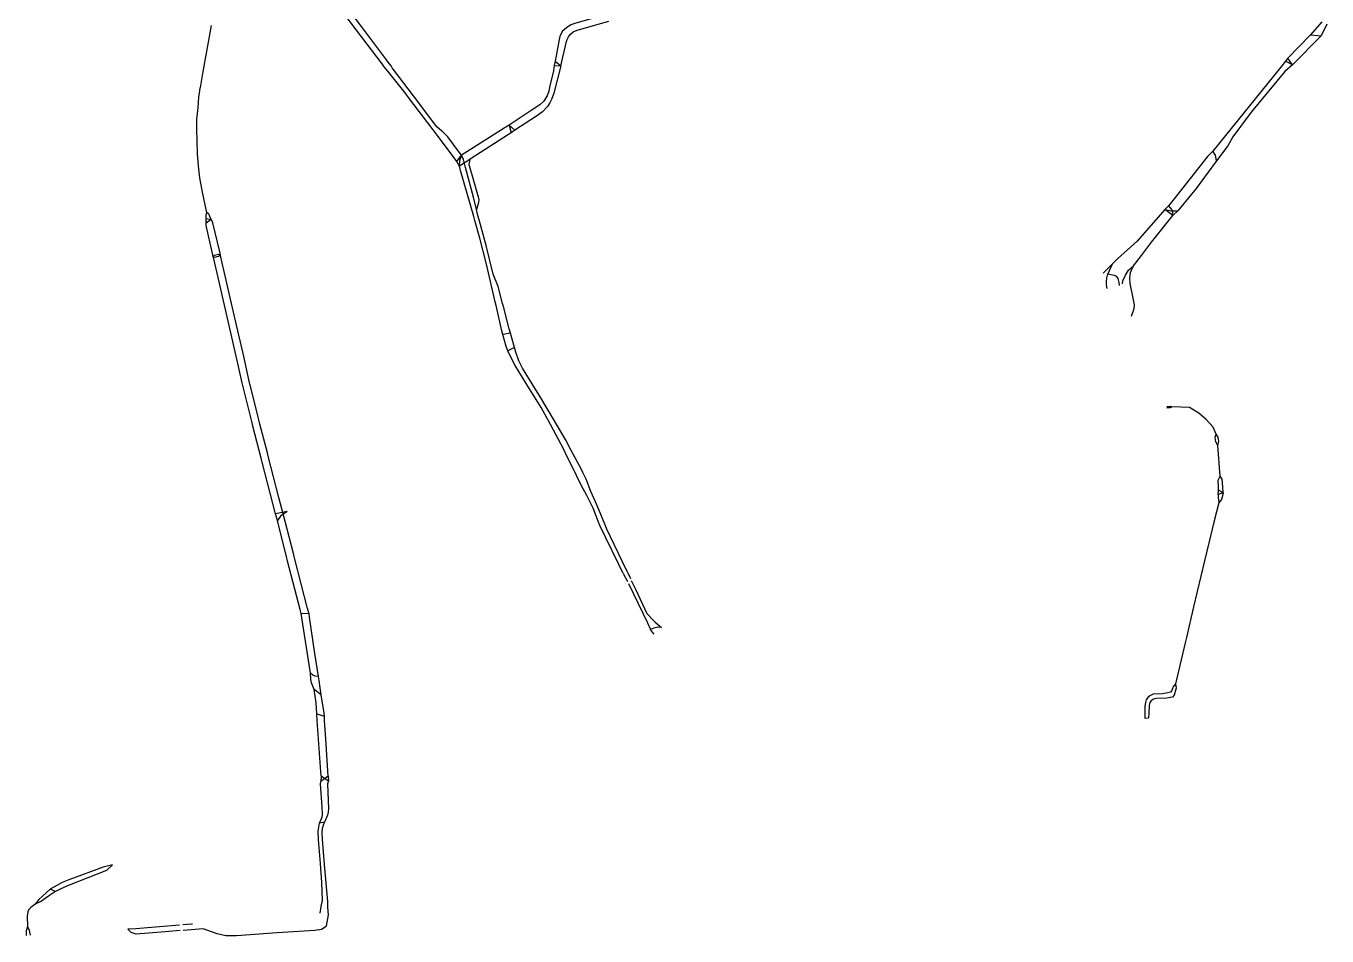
# Model space of a CAD drawing. Header units: inches. Extents: x 25490716 to 25512768, y 6672380 to 6685864.
# Drawn here: x 25494876 to 25498145, y 6672380 to 6674666 of the extents above; entities that cross this region are included whole.
import ezdxf

# ---------------------------------------------------------------- set-up
doc = ezdxf.new("R2010")
doc.units = ezdxf.units.IN
doc.header["$MEASUREMENT"] = 0

msp = doc.modelspace()

# ---------------------------------------------------------------- linework, layer by layer
for points in [[(25495705.9, 6674655.6), (25495666.4, 6674707.7)], [(25495718.6, 6674664.6), (25495679.5, 6674716.9)], [(25496334, 6674694.7), (25496257, 6674673.1), (25496244.4, 6674668.6), (25496233.7, 6674661.7), (25496223.3, 6674652.2)], [(25496234.1, 6674627.2), (25496235.3, 6674632.2), (25496238.7, 6674638.7), (25496243.6, 6674645.1), (25496250.6, 6674651.4), (25496260.6, 6674655.5), (25496340.3, 6674678.1)], [(25498131.7, 6674676.6), (25498103.6, 6674643.7)], [(25495341.2, 6674667.3), (25495319.2, 6674546.8), (25495314.4, 6674516.8)], [(25495776, 6674563.3), (25495770.2, 6674571), (25495705.9, 6674655.6)], [(25495788.2, 6674571.7), (25495781.3, 6674580.8), (25495718.6, 6674664.6)], [(25496223.3, 6674652.2), (25496217.1, 6674639.4), (25496215.6, 6674631.7)], [(25498103.6, 6674643.7), (25498046.8, 6674585.4)], [(25498130.5, 6674641.3), (25498058.5, 6674568.4)], [(25498103.6, 6674643.7), (25498130.5, 6674641.3)], [(25498144.8, 6674670.3), (25498130.5, 6674641.3)], [(25496215.6, 6674631.7), (25496207.9, 6674591.2)], [(25496224.4, 6674587.7), (25496234.1, 6674627.2)], [(25496205.2, 6674577.5), (25496202.8, 6674566.5)], [(25496207.9, 6674591.2), (25496205.2, 6674577.5)], [(25496205.2, 6674577.5), (25496219.2, 6674566.1)], [(25496219.2, 6674566.1), (25496224.4, 6674587.7)], [(25498040.2, 6674577.6), (25498031, 6674565.9), (25498027.7, 6674561.8)], [(25498046.8, 6674585.4), (25498040.2, 6674577.6)], [(25498058.5, 6674568.4), (25498040.2, 6674577.6)], [(25498058.5, 6674568.4), (25498046.8, 6674585.4)], [(25495784.6, 6674552.7), (25495776, 6674563.3)], [(25495828.6, 6674497.9), (25495784.6, 6674552.7)], [(25495792.8, 6674565.6), (25495788.2, 6674571.7)], [(25495796.1, 6674561.1), (25495792.8, 6674565.6)], [(25495964.2, 6674349), (25495935.3, 6674387.6), (25495922.2, 6674400.8), (25495920.8, 6674402.2), (25495908.2, 6674412.3), (25495849.1, 6674490.8), (25495796.1, 6674561.1)], [(25496202.8, 6674566.5), (25496201.4, 6674553.7), (25496192.1, 6674515.5), (25496189.1, 6674502.2), (25496185.1, 6674490.7), (25496175.7, 6674476.3), (25496166.4, 6674467.7), (25496144.9, 6674453.8), (25496089.4, 6674417.1)], [(25496219.2, 6674566.1), (25496201.8, 6674496.9), (25496196.3, 6674481), (25496192.3, 6674473.2), (25496185.9, 6674463.8), (25496173.8, 6674450.2), (25496158.5, 6674439.1), (25496104.3, 6674404.1)], [(25496202.8, 6674566.5), (25496219.2, 6674566.1)], [(25498027.7, 6674561.8), (25497857.6, 6674351.9)], [(25498038.9, 6674552), (25497954.4, 6674449.2), (25497908, 6674387.3), (25497895.5, 6674365.1), (25497867.4, 6674327.5)], [(25498058.5, 6674568.4), (25498038.9, 6674552)], [(25495312.4, 6674503.5), (25495313.4, 6674510.5)], [(25495314.4, 6674516.8), (25495313.4, 6674510.5)], [(25495329.8, 6674197.6), (25495326.1, 6674217), (25495319, 6674248.6), (25495312.7, 6674284.4), (25495308.7, 6674314.8), (25495306.6, 6674345.9), (25495305.3, 6674375.6), (25495304.8, 6674407.4), (25495305.1, 6674431.6), (25495307.8, 6674460.2), (25495310, 6674487), (25495312.4, 6674503.5)], [(25495949.2, 6674337.9), (25495909.6, 6674390.5), (25495839.5, 6674483.3), (25495828.6, 6674497.9)], [(25496089.4, 6674417.1), (25496076.9, 6674409.2)], [(25496089.4, 6674417.1), (25496104.3, 6674404.1)], [(25496089.4, 6674417.1), (25496095, 6674398)], [(25496076.9, 6674409.2), (25495983.4, 6674350.1)], [(25496088.2, 6674393.5), (25495994.2, 6674332.8), (25495991, 6674330.9)], [(25496095, 6674398), (25496088.2, 6674393.5)], [(25496104.3, 6674404.1), (25496095, 6674398)], [(25495969.8, 6674341.7), (25495964.2, 6674349)], [(25495983.4, 6674350.1), (25495969.8, 6674341.7)], [(25497857.6, 6674351.9), (25497844.5, 6674338.2), (25497757.3, 6674227.8)], [(25497867.4, 6674327.5), (25497864.3, 6674341.6), (25497857.6, 6674351.9)], [(25495958.4, 6674325.8), (25495949.2, 6674337.9)], [(25495958.4, 6674325.8), (25495969.8, 6674341.7)], [(25495964.5, 6674313.6), (25495958.4, 6674325.8)], [(25495964.5, 6674313.6), (25495965.7, 6674327), (25495969.8, 6674341.7)], [(25495991, 6674330.9), (25495964.5, 6674313.6)], [(25495967.6, 6674303), (25495964.5, 6674313.6)], [(25495980.2, 6674310.4), (25495974.7, 6674330.7), (25495969.8, 6674341.7)], [(25495991, 6674330.9), (25495988.5, 6674318.4), (25495989.2, 6674315.7)], [(25495989.2, 6674315.7), (25495999.7, 6674277.9), (25496012, 6674236.7), (25496013.4, 6674229.4), (25496012.7, 6674222.9), (25496007.3, 6674205.2)], [(25497867.4, 6674327.5), (25497815.9, 6674258.1), (25497777.6, 6674211.2)], [(25496000.7, 6674187.1), (25495967.6, 6674303)], [(25496007.3, 6674205.2), (25496000.5, 6674235.9), (25495980.2, 6674310.4)], [(25497757.3, 6674227.8), (25497746.3, 6674213.9)], [(25495328.1, 6674187.6), (25495328.1, 6674189.6), (25495329.8, 6674197.6)], [(25495328.2, 6674182.7), (25495328.1, 6674187.6)], [(25495328.2, 6674182.7), (25495340.5, 6674180.2)], [(25495328.2, 6674170.7), (25495328.3, 6674175.9), (25495328.2, 6674182.7)], [(25495336.6, 6674189.7), (25495335, 6674193.3), (25495329.8, 6674197.6)], [(25495340.5, 6674180.2), (25495337.6, 6674187.4), (25495336.6, 6674189.7)], [(25496003.5, 6674177.4), (25496000.7, 6674187.1)], [(25496011.3, 6674190.2), (25496007.3, 6674205.2)], [(25496073.2, 6673968.9), (25496061.7, 6674011.2), (25496049.5, 6674042.8), (25496031.6, 6674114.5), (25496014.2, 6674179.3), (25496011.3, 6674190.2)], [(25497737.7, 6674204.6), (25497668, 6674125.5), (25497618, 6674081.2), (25497605.2, 6674067.7), (25497594, 6674043.7)], [(25497658.5, 6674063.8), (25497679, 6674089.2), (25497704.1, 6674122.7), (25497757.8, 6674189.9)], [(25497746.3, 6674213.9), (25497737.7, 6674204.6)], [(25497757.8, 6674189.9), (25497737.7, 6674204.6)], [(25497737.7, 6674204.6), (25497750.1, 6674202.3), (25497759.5, 6674201.3), (25497769.8, 6674201.7)], [(25497746.4, 6674214), (25497754.2, 6674205.3), (25497756.8, 6674198.4), (25497757.8, 6674189.9)], [(25497769.8, 6674201.7), (25497757.8, 6674189.9)], [(25497777.6, 6674211.2), (25497769.8, 6674201.7)], [(25495340.5, 6674180.2), (25495328.2, 6674170.7)], [(25495328.3, 6674167.6), (25495328.2, 6674170.7)], [(25495344.6, 6674094.4), (25495328.5, 6674164.5), (25495328.3, 6674167.6)], [(25495344.7, 6674171.6), (25495344.1, 6674174.3), (25495340.5, 6674180.2)], [(25495362.3, 6674098.5), (25495344.7, 6674171.6)], [(25496054.6, 6673972.7), (25496032.7, 6674067.3), (25496016, 6674133.2), (25496003.5, 6674177.4)], [(25495347.5, 6674081.2), (25495346.3, 6674086.9), (25495344.6, 6674094.4)], [(25495346.3, 6674086.9), (25495349.4, 6674090.6), (25495359.1, 6674092.4), (25495364.2, 6674090.8)], [(25495346.3, 6674086.9), (25495350, 6674085.3), (25495359.4, 6674087.5), (25495364.2, 6674090.8)], [(25495365.5, 6674085.5), (25495364.2, 6674090.8), (25495362.3, 6674098.5)], [(25495438.3, 6673766.4), (25495436.7, 6673773.7), (25495421.8, 6673840.1), (25495410.5, 6673889), (25495389.5, 6673979.5), (25495376.2, 6674038), (25495365.5, 6674085.5)], [(25495420.3, 6673762.5), (25495418.7, 6673769.4), (25495403.9, 6673836.2), (25495392.5, 6673884.7), (25495371.5, 6673975.6), (25495358.2, 6674034.1), (25495347.5, 6674081.2)], [(25497605.2, 6674067.7), (25497582.2, 6674045.1)], [(25497630.7, 6674018.2), (25497632.2, 6674025.7), (25497638.6, 6674039.7), (25497646.4, 6674052.4), (25497658.5, 6674063.8)], [(25497653.8, 6673937.2), (25497660.3, 6673956), (25497660.9, 6673965.7), (25497658.6, 6673978.4), (25497650, 6674019.5), (25497649.1, 6674032.9), (25497651.4, 6674046.5), (25497658.5, 6674063.8)], [(25497590.9, 6674023.6), (25497592, 6674033.1), (25497594, 6674043.7)], [(25497592.4, 6674006.5), (25497591, 6674016.1), (25497590.9, 6674023.6)], [(25497594, 6674043.7), (25497610.4, 6674040.1), (25497614.8, 6674037.4), (25497619, 6674031.7), (25497622, 6674021.3), (25497623, 6674013.9)], [(25496056.7, 6673964.2), (25496054.6, 6673972.7)], [(25496071.7, 6673900.5), (25496056.7, 6673964.2)], [(25496089.8, 6673905.2), (25496075.3, 6673961.1), (25496073.2, 6673968.9)], [(25496074.1, 6673890.7), (25496071.7, 6673900.5)], [(25496092.7, 6673894.5), (25496074.1, 6673890.7)], [(25496086.6, 6673850.2), (25496082.3, 6673861.1), (25496074.1, 6673890.7)], [(25496092.7, 6673894.5), (25496089.8, 6673905.2)], [(25496102.9, 6673858.3), (25496092.7, 6673894.5)], [(25496102.9, 6673858.3), (25496086.6, 6673850.2)], [(25496106.5, 6673846.3), (25496102.9, 6673858.3)], [(25496090.1, 6673842.1), (25496086.6, 6673850.2)], [(25496161.9, 6673721.3), (25496132.1, 6673768), (25496104.7, 6673813.3), (25496090.1, 6673842.1)], [(25496171.8, 6673727.3), (25496123, 6673806.1), (25496114.2, 6673824.9), (25496106.5, 6673846.3)], [(25495441.2, 6673679), (25495422.7, 6673753.1), (25495420.3, 6673762.5)], [(25495440.4, 6673757.6), (25495438.3, 6673766.4)], [(25495458.8, 6673683.6), (25495440.4, 6673757.6)], [(25496180.3, 6673713.4), (25496171.8, 6673727.3)], [(25496166.1, 6673714.7), (25496161.9, 6673721.3)], [(25496170.2, 6673707.2), (25496166.1, 6673714.7)], [(25496230.5, 6673594.3), (25496226, 6673603.4), (25496193.4, 6673665.1), (25496170.2, 6673707.2)], [(25496245, 6673601.4), (25496231.5, 6673627.1), (25496190.4, 6673697.1), (25496180.3, 6673713.4)], [(25497742.4, 6673710.1), (25497745.6, 6673710.3)], [(25497742.5, 6673707.1), (25497745.8, 6673707.3)], [(25497745.6, 6673710.3), (25497751.3, 6673710.6), (25497755.1, 6673709.6)], [(25497745.8, 6673707.3), (25497751.8, 6673707.5), (25497755.1, 6673709.6)], [(25497866.6, 6673640.9), (25497858.8, 6673658.4), (25497840.9, 6673677.8), (25497823.2, 6673693.2), (25497799.4, 6673707.4), (25497755.1, 6673709.6)], [(25495443.7, 6673669.1), (25495441.2, 6673679)], [(25495445.5, 6673660.5), (25495443.7, 6673669.1)], [(25495466.2, 6673580.7), (25495445.5, 6673660.5)], [(25495461.5, 6673673.4), (25495458.8, 6673683.6)], [(25495463.3, 6673665.4), (25495461.5, 6673673.4)], [(25495482.2, 6673593.4), (25495463.3, 6673665.4)], [(25497864.7, 6673626.6), (25497864.2, 6673633), (25497866.6, 6673640.9)], [(25497872.3, 6673627.1), (25497871.7, 6673632.7), (25497866.6, 6673640.9)], [(25497870.2, 6673612.2), (25497873.1, 6673622), (25497872.3, 6673627.1)], [(25496259.2, 6673536.9), (25496230.5, 6673594.3)], [(25496274.9, 6673544.6), (25496272.3, 6673550.1), (25496245, 6673601.4)], [(25497870.2, 6673612.2), (25497865.2, 6673621.1), (25497864.7, 6673626.6)], [(25497876.5, 6673535.3), (25497870.2, 6673612.2)], [(25495468.8, 6673570.3), (25495466.2, 6673580.7)], [(25495502.8, 6673440.2), (25495468.8, 6673570.3)], [(25495484.2, 6673585.4), (25495482.2, 6673593.4)], [(25495519.3, 6673449.6), (25495510.7, 6673481.6), (25495484.2, 6673585.4)], [(25496270.8, 6673512.7), (25496259.2, 6673536.9)], [(25496294.7, 6673496.2), (25496282.9, 6673527.7), (25496274.9, 6673544.6)], [(25497872.1, 6673507.7), (25497871.6, 6673525.1), (25497876.5, 6673535.3)], [(25497883.1, 6673508), (25497881.8, 6673527.2), (25497876.5, 6673535.3)], [(25496284.7, 6673486.2), (25496270.8, 6673512.7)], [(25496314.5, 6673453.3), (25496306.7, 6673470.9), (25496294.7, 6673496.2)], [(25497871.7, 6673489.1), (25497872.5, 6673499.7)], [(25497872.5, 6673499.7), (25497872.1, 6673507.7)], [(25497884.2, 6673492.9), (25497872.5, 6673499.7)], [(25497884.2, 6673492.9), (25497883.1, 6673508)], [(25496300.6, 6673455.1), (25496284.7, 6673486.2)], [(25497873.4, 6673467.9), (25497861.7, 6673422.6)], [(25497871.7, 6673489.1), (25497871.4, 6673481.8)], [(25497871.4, 6673481.8), (25497873.4, 6673467.9)], [(25497884.2, 6673492.9), (25497871.7, 6673489.1)], [(25497881.3, 6673482.4), (25497879.8, 6673476.5), (25497873.4, 6673467.9)], [(25497884.2, 6673492.9), (25497881.3, 6673482.4)], [(25495531.6, 6673446.4), (25495502.8, 6673440.2)], [(25495507.2, 6673423.9), (25495502.8, 6673440.2)], [(25495531.6, 6673446.4), (25495515.5, 6673435), (25495507.5, 6673423.8)], [(25495526.5, 6673421.3), (25495519.3, 6673449.6)], [(25496314, 6673419.3), (25496300.6, 6673455.1)], [(25496330.3, 6673414.5), (25496314.5, 6673453.3)], [(25495529.5, 6673336), (25495507.2, 6673423.9)], [(25495547.4, 6673340.5), (25495526.5, 6673421.3)], [(25496318.8, 6673409.4), (25496314, 6673419.3)], [(25496333, 6673379.8), (25496318.8, 6673409.4)], [(25496387.7, 6673292), (25496374, 6673321.9), (25496335.5, 6673401.7), (25496330.3, 6673414.5)], [(25497855.8, 6673398.6), (25497837.2, 6673322), (25497809.6, 6673206.6)], [(25497861.7, 6673422.6), (25497855.8, 6673398.6)], [(25496376.6, 6673290.4), (25496365.5, 6673313), (25496333, 6673379.8)], [(25495530.3, 6673333.1), (25495529.5, 6673336)], [(25495533.1, 6673321.8), (25495530.3, 6673333.1)], [(25495549.2, 6673333.4), (25495547.4, 6673340.5)], [(25495551, 6673326.3), (25495549.2, 6673333.4)], [(25495564.3, 6673200.2), (25495533.1, 6673321.8)], [(25495583.1, 6673202.8), (25495551, 6673326.3)], [(25496376.6, 6673290.4), (25496386.8, 6673270.6)], [(25496387.7, 6673292), (25496394.3, 6673277.9)], [(25496396.7, 6673273), (25496407.9, 6673249.3), (25496436, 6673190.3), (25496452.9, 6673171.6)], [(25496389.3, 6673265.8), (25496437.1, 6673166.5)], [(25495587.1, 6673189.6), (25495583.1, 6673202.8)], [(25497809.6, 6673206.6), (25497791.5, 6673129.9)], [(25495566.7, 6673190.1), (25495564.3, 6673200.2)], [(25495587.1, 6673189.6), (25495566.7, 6673190.1)], [(25495568.4, 6673178.9), (25495566.7, 6673190.1)], [(25495589.3, 6673046), (25495568.4, 6673178.9)], [(25495588.3, 6673181), (25495587.1, 6673189.6)], [(25495601.4, 6673089.4), (25495588.3, 6673181)], [(25496452.9, 6673171.6), (25496456.4, 6673168.4), (25496472.5, 6673155.3)], [(25496437.1, 6673166.5), (25496444.9, 6673149.8)], [(25496472.5, 6673155.3), (25496463.5, 6673155.8), (25496452.9, 6673153.1), (25496444.9, 6673149.8)], [(25496454.5, 6673138.2), (25496449.8, 6673143.1), (25496444.9, 6673149.8)], [(25497788.4, 6673116.7), (25497764.5, 6673013.4)], [(25497791.5, 6673129.9), (25497788.4, 6673116.7)], [(25495607.9, 6673047.7), (25495601.4, 6673089.4)], [(25495590.3, 6673040.2), (25495589.3, 6673046)], [(25495610.3, 6673032), (25495601.9, 6673033), (25495596.3, 6673035.1), (25495590.3, 6673040.2)], [(25495591.7, 6673024.4), (25495590.3, 6673040.2)], [(25495610.3, 6673032), (25495607.9, 6673047.7)], [(25495599.6, 6672999), (25495592.8, 6673016.3), (25495591.7, 6673024.4)], [(25495612, 6673021.4), (25495610.3, 6673032)], [(25495616.9, 6672985.7), (25495614.7, 6673003.4), (25495612, 6673021.4)], [(25497764.5, 6673013.4), (25497757.5, 6673005), (25497756.5, 6673001.6)], [(25497764.5, 6673013.4), (25497765.5, 6673002.6), (25497764.8, 6672999.9)], [(25495606.6, 6672937.7), (25495604.7, 6672965.4), (25495599.6, 6672999)], [(25495616.9, 6672985.7), (25495599.6, 6672999)], [(25495625.4, 6672932.2), (25495624.6, 6672939.9), (25495616.9, 6672985.7)], [(25497708.2, 6672987.1), (25497699.8, 6672983), (25497695, 6672979.2), (25497690.5, 6672973.6), (25497688.4, 6672966.8), (25497687.2, 6672957.6), (25497687, 6672938.8)], [(25497764.8, 6672999.9), (25497760.6, 6672985.1), (25497756.6, 6672980.3), (25497750.8, 6672978.8), (25497742.2, 6672977.7), (25497716.6, 6672976.2), (25497711.4, 6672975.5), (25497707.4, 6672974.1), (25497703, 6672970.9), (25497699.8, 6672966.2), (25497697.7, 6672959.2), (25497697, 6672939.3)], [(25497745.3, 6672990.7), (25497731.6, 6672988.3), (25497708.2, 6672987.1)], [(25497756.5, 6673001.6), (25497755.1, 6672996.7), (25497751.2, 6672992.6), (25497745.3, 6672990.7)], [(25495607.6, 6672921.5), (25495606.6, 6672937.7)], [(25495606.6, 6672937.7), (25495625.4, 6672932.2)], [(25495616.3, 6672792.2), (25495607.6, 6672921.5)], [(25495626, 6672922.5), (25495625.4, 6672932.2)], [(25495634.2, 6672794.5), (25495629, 6672874.6), (25495626, 6672922.5)], [(25497687, 6672938.8), (25497686.9, 6672927.3)], [(25497686.9, 6672927.3), (25497696.6, 6672927.9)], [(25497697, 6672939.3), (25497696.6, 6672927.9)], [(25495617, 6672782), (25495616.3, 6672792.2)], [(25495617, 6672782), (25495616.4, 6672768.2)], [(25495634.9, 6672781.2), (25495616.4, 6672768.2)], [(25495617, 6672782), (25495635.5, 6672769.7)], [(25495634.9, 6672781.2), (25495634.2, 6672794.5)], [(25495634.9, 6672781.2), (25495635.5, 6672769.7)], [(25495612.9, 6672663.6), (25495619.6, 6672678.5), (25495620.9, 6672685.9), (25495619.4, 6672704.7), (25495615.9, 6672761.2)], [(25495615.9, 6672761.2), (25495616.4, 6672768.2)], [(25495633.3, 6672761.8), (25495634.8, 6672720.1), (25495635.7, 6672699.5), (25495634.8, 6672691.4), (25495632.9, 6672683.7), (25495625.6, 6672665.9)], [(25495635.5, 6672769.7), (25495633.3, 6672761.8)], [(25495614.6, 6672437.3), (25495617.7, 6672454.1), (25495620.3, 6672470.1), (25495618.7, 6672514.2), (25495615.4, 6672561.8), (25495610.6, 6672622.5), (25495609.5, 6672643.2), (25495612.9, 6672663.6)], [(25495625.6, 6672665.9), (25495612.9, 6672663.6)], [(25495630.6, 6672405.6), (25495635.6, 6672432.8), (25495634, 6672452.4), (25495633.8, 6672466.9), (25495625.9, 6672559.7), (25495620.5, 6672623.5), (25495619.9, 6672640.3), (25495620.6, 6672651.1), (25495625.6, 6672665.9)], [(25495092.9, 6672558.8), (25495078.1, 6672544.2), (25494983.9, 6672507.5), (25494971.9, 6672502.5), (25494960, 6672497), (25494950.1, 6672491.6)], [(25495092.9, 6672558.8), (25495069.6, 6672553.2), (25494982.9, 6672520.6)], [(25494982.9, 6672520.6), (25494966.4, 6672513.9), (25494952.7, 6672507.1), (25494936.4, 6672497.4)], [(25494926.2, 6672488.3), (25494907.7, 6672472), (25494898.8, 6672459.7)], [(25494936.4, 6672497.4), (25494926.2, 6672488.3)], [(25494950.1, 6672491.6), (25494939.7, 6672485.2), (25494932.2, 6672479.8)], [(25494950.1, 6672491.6), (25494936.4, 6672497.4)], [(25494898.8, 6672459.7), (25494887.8, 6672451.1), (25494883.1, 6672446.7), (25494879.8, 6672441), (25494878.2, 6672430.1), (25494879, 6672403.5)], [(25494932.2, 6672479.8), (25494914.6, 6672467.1), (25494898.8, 6672459.7)], [(25494876, 6672388.6), (25494875.6, 6672381.1)], [(25494879, 6672403.5), (25494876.2, 6672393.2), (25494876, 6672388.6)], [(25494879, 6672403.5), (25494883.5, 6672394.3), (25494884.7, 6672389.5)], [(25494884.7, 6672389.5), (25494886.4, 6672382.1)], [(25495190.8, 6672401.2), (25495151.6, 6672397.5), (25495131.1, 6672397.4)], [(25495152, 6672384.3), (25495140.2, 6672388.9), (25495131.1, 6672397.4)], [(25495262.6, 6672393.4), (25495225, 6672390.7), (25495152, 6672384.3)], [(25495261.7, 6672407), (25495190.8, 6672401.2)], [(25495294.1, 6672409.4), (25495291.8, 6672409.3), (25495269.4, 6672407.6)], [(25495321.1, 6672397.7), (25495270.3, 6672394)], [(25495601, 6672393.5), (25495507, 6672387.9), (25495404.9, 6672380), (25495377.6, 6672380.2), (25495356.1, 6672385.5), (25495321.1, 6672397.7)], [(25495610.1, 6672395.1), (25495601, 6672393.5)], [(25495610.1, 6672395.1), (25495618.2, 6672397.3), (25495624.9, 6672401.2), (25495630.6, 6672405.6)]]:
    msp.add_lwpolyline(points)

doc.saveas('drawing.dxf')
